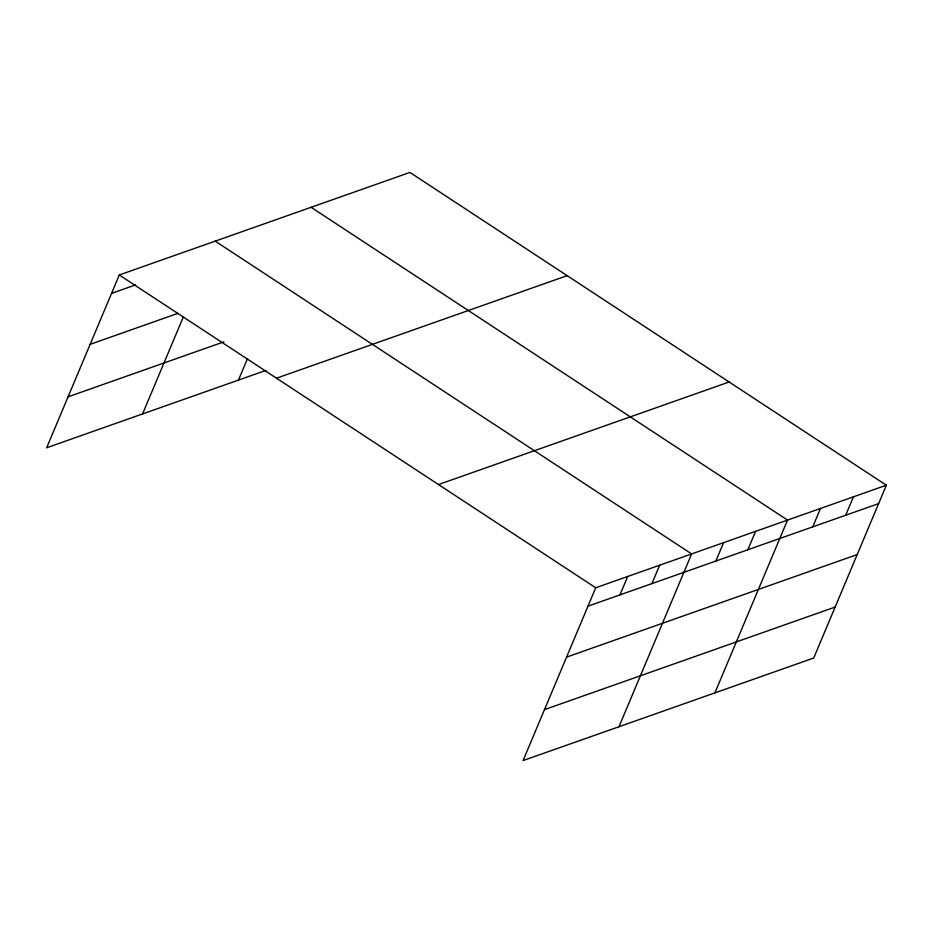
<?xml version="1.0" encoding="UTF-8"?>
<svg xmlns="http://www.w3.org/2000/svg" width="933" height="933" viewBox="0 0 933 933"><rect width="100%" height="100%" fill="white"/><g stroke="black" fill="none" stroke-linecap="round" stroke-linejoin="round"><path stroke-width="1.4" d="M886.35 485.218L595.721 587.767L523.075 760.57L813.716 658.022L886.35 485.218L409.925 172.43L119.284 274.978L46.65 447.782L265.917 370.413M142.562 413.937L183.288 317.057M238.463 380.093L247.49 358.645M619.955 594.892L627.687 576.489M651.922 583.603L659.654 565.211M618.987 726.725L691.621 553.934L215.196 241.134M715.856 561.048L723.6 542.644M747.834 549.77L755.567 531.367M714.9 692.881L787.534 520.089L311.109 207.301M812.736 526.865L820.469 508.462M845.683 515.238L853.415 496.846M111.552 293.382L135.53 284.915M90.139 344.335L178.051 313.313M68.074 396.828L223.92 341.84M276.506 378.203L567.147 275.655M438.498 484.554L729.128 381.994M587.977 606.17L878.618 503.622M566.564 657.124L857.194 554.575M544.499 709.616L835.128 607.068M119.284 274.978L595.721 587.767"/></g></svg>
